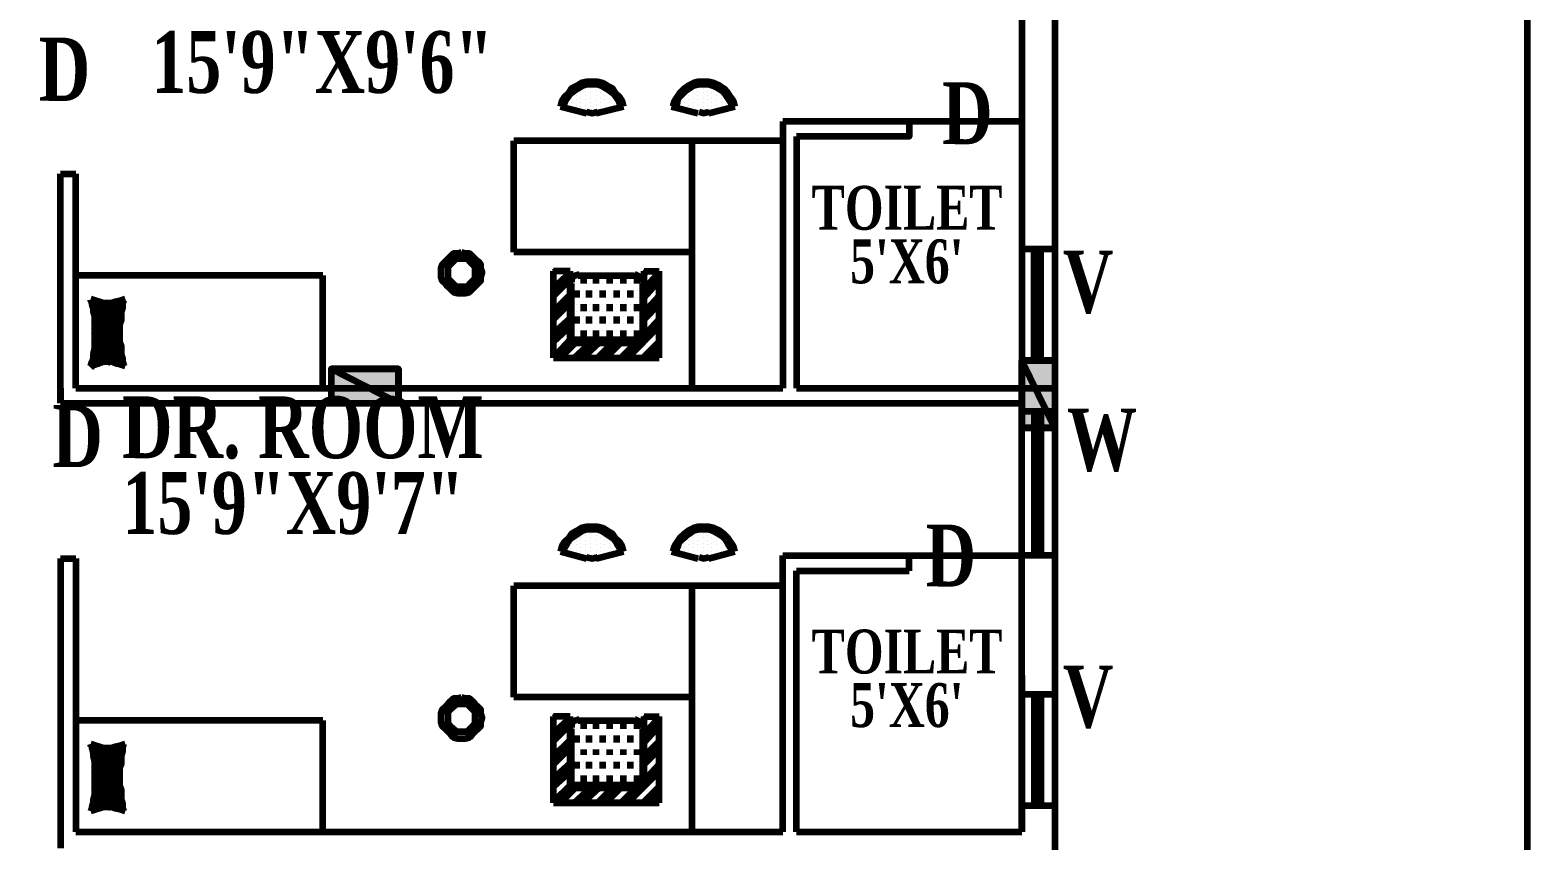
# Model space of a CAD drawing. Header units: inches. Extents: x -171 to -23, y 25 to 224.
# Drawn here: x -68.19 to -34.88, y 76.53 to 94.55 of the extents above; entities that cross this region are included whole.
import ezdxf

# ---------------------------------------------------------------- set-up
doc = ezdxf.new("R2010")
doc.units = ezdxf.units.IN
doc.header["$MEASUREMENT"] = 0
for name, color, linetype, lineweight in [('H', 7, 'CONTINUOUS', 100), ('P', 250, 'CONTINUOUS', 100), ('Text', 250, 'CONTINUOUS', 100)]:
    doc.layers.add(name, color=color, linetype=linetype, lineweight=lineweight)
doc.styles.get("Standard").update_dxf_attribs({"font": 'txt', "width": 0.75})

msp = doc.modelspace()

# ---------------------------------------------------------------- hatches: boundary and pattern name
at = {"layer": 'H', "linetype": 'Continuous'}
for points in [[(-59.994, 86.248), (-61.49, 87.012), (-61.49, 86.248), (-59.994, 86.248), (-61.49, 87.012), (-59.994, 87.012)], [(-45.391, 85.699), (-46.124, 87.195), (-46.124, 85.699), (-45.391, 85.699), (-46.124, 87.195), (-45.391, 87.195)]]:
    msp.add_hatch(color=1, dxfattribs=at).paths.add_polyline_path(points)

# ---------------------------------------------------------------- linework, layer by layer
at = {"layer": 'P', "color": 0, "linetype": 'Continuous'}
for points in [[(-34.882, 224.39), (-34.882, 24.693), (-170.763, 24.693), (-170.763, 224.39)], [(-46.124, 106.38), (-46.124, 87.012)], [(-45.391, 95.169), (-45.391, 55.761)], [(-54.984, 92.847), (-55.014, 92.969), (-55.075, 93.061), (-55.167, 93.152), (-55.228, 93.244), (-55.35, 93.305), (-55.442, 93.366), (-55.564, 93.397), (-55.686, 93.397), (-55.808, 93.397), (-55.931, 93.366), (-56.022, 93.305), (-56.144, 93.244), (-56.205, 93.152), (-56.297, 93.061), (-56.358, 92.969), (-56.389, 92.847)], [(-55.045, 92.847), (-55.075, 92.939), (-55.136, 93.03), (-55.197, 93.122), (-55.289, 93.183), (-55.381, 93.244), (-55.472, 93.305), (-55.564, 93.336), (-55.686, 93.336), (-55.808, 93.336), (-55.9, 93.305), (-55.992, 93.244), (-56.083, 93.183), (-56.175, 93.122), (-56.236, 93.03), (-56.297, 92.939), (-56.328, 92.847)], [(-55.839, 93.305), (-55.839, 93.305)], [(-55.594, 93.305), (-55.594, 93.305)], [(-52.509, 92.847), (-52.54, 92.969), (-52.601, 93.061), (-52.662, 93.152), (-52.753, 93.244), (-52.845, 93.305), (-52.967, 93.366), (-53.089, 93.397), (-53.212, 93.397), (-53.334, 93.397), (-53.426, 93.366), (-53.548, 93.305), (-53.639, 93.244), (-53.731, 93.152), (-53.792, 93.061), (-53.853, 92.969), (-53.884, 92.847)], [(-52.57, 92.847), (-52.601, 92.939), (-52.662, 93.03), (-52.723, 93.122), (-52.784, 93.183), (-52.876, 93.244), (-52.998, 93.305), (-53.089, 93.336), (-53.212, 93.336), (-53.303, 93.336), (-53.426, 93.305), (-53.517, 93.244), (-53.609, 93.183), (-53.67, 93.122), (-53.762, 93.03), (-53.792, 92.939), (-53.823, 92.847)], [(-53.334, 93.305), (-53.334, 93.305)], [(-53.12, 93.305), (-53.12, 93.305)], [(-56.236, 93), (-56.236, 93)], [(-56.144, 93.152), (-56.144, 93.152)], [(-56.144, 93.03), (-56.144, 93.03)], [(-56.144, 92.939), (-56.144, 92.939)], [(-56.022, 93.183), (-56.022, 93.183)], [(-56.022, 93.091), (-56.022, 93.091)], [(-56.022, 93), (-56.022, 93)], [(-55.931, 93.244), (-55.931, 93.244)], [(-55.931, 93.152), (-55.931, 93.152)], [(-55.931, 93.03), (-55.931, 93.03)], [(-55.931, 92.939), (-55.931, 92.939)], [(-55.839, 93.183), (-55.839, 93.183)], [(-55.839, 93.091), (-55.839, 93.091)], [(-55.839, 93), (-55.839, 93)], [(-55.717, 93.244), (-55.717, 93.244)], [(-55.717, 93.152), (-55.717, 93.152)], [(-55.717, 93.03), (-55.717, 93.03)], [(-55.717, 92.939), (-55.717, 92.939)], [(-55.594, 93.183), (-55.594, 93.183)], [(-55.594, 93.091), (-55.594, 93.091)], [(-55.594, 93), (-55.594, 93)], [(-55.503, 93.244), (-55.503, 93.244)], [(-55.503, 93.152), (-55.503, 93.152)], [(-55.503, 93.03), (-55.503, 93.03)], [(-55.503, 92.939), (-55.503, 92.939)], [(-55.411, 93.183), (-55.411, 93.183)], [(-55.411, 93.091), (-55.411, 93.091)], [(-55.411, 93), (-55.411, 93)], [(-55.289, 93.152), (-55.289, 93.152)], [(-55.289, 93.03), (-55.289, 93.03)], [(-55.289, 92.939), (-55.289, 92.939)], [(-55.197, 93), (-55.197, 93)], [(-53.731, 93), (-53.731, 93)], [(-53.639, 93.152), (-53.639, 93.152)], [(-53.639, 93.03), (-53.639, 93.03)], [(-53.639, 92.939), (-53.639, 92.939)], [(-53.548, 93.183), (-53.548, 93.183)], [(-53.548, 93.091), (-53.548, 93.091)], [(-53.548, 93), (-53.548, 93)], [(-53.426, 93.244), (-53.426, 93.244)], [(-53.426, 93.152), (-53.426, 93.152)], [(-53.426, 93.03), (-53.426, 93.03)], [(-53.426, 92.939), (-53.426, 92.939)], [(-53.334, 93.183), (-53.334, 93.183)], [(-53.334, 93.091), (-53.334, 93.091)], [(-53.334, 93), (-53.334, 93)], [(-53.212, 93.244), (-53.212, 93.244)], [(-53.212, 93.152), (-53.212, 93.152)], [(-53.212, 93.03), (-53.212, 93.03)], [(-53.212, 92.939), (-53.212, 92.939)], [(-53.12, 93.183), (-53.12, 93.183)], [(-53.12, 93.091), (-53.12, 93.091)], [(-53.12, 93), (-53.12, 93)], [(-53.028, 93.244), (-53.028, 93.244)], [(-53.028, 93.152), (-53.028, 93.152)], [(-53.028, 93.03), (-53.028, 93.03)], [(-53.028, 92.939), (-53.028, 92.939)], [(-52.906, 93.183), (-52.906, 93.183)], [(-52.906, 93.091), (-52.906, 93.091)], [(-52.906, 93), (-52.906, 93)], [(-52.815, 93.152), (-52.815, 93.152)], [(-52.815, 93.03), (-52.815, 93.03)], [(-52.815, 92.939), (-52.815, 92.939)], [(-52.692, 93), (-52.692, 93)], [(-56.389, 92.847), (-55.808, 92.694)], [(-56.236, 92.878), (-56.236, 92.878)], [(-56.144, 92.847), (-56.144, 92.847)], [(-56.022, 92.878), (-56.022, 92.878)], [(-56.022, 92.786), (-56.022, 92.786)], [(-55.931, 92.847), (-55.931, 92.847)], [(-55.839, 92.878), (-55.839, 92.878)], [(-55.839, 92.786), (-55.839, 92.786)], [(-55.808, 92.725), (-55.686, 92.694), (-55.564, 92.725)], [(-55.717, 92.847), (-55.717, 92.847)], [(-55.717, 92.725), (-55.717, 92.725)], [(-55.594, 92.878), (-55.594, 92.878)], [(-55.594, 92.694), (-54.984, 92.847)], [(-55.594, 92.786), (-55.594, 92.786)], [(-55.503, 92.847), (-55.503, 92.847)], [(-55.503, 92.725), (-55.503, 92.725)], [(-55.411, 92.878), (-55.411, 92.878)], [(-55.411, 92.786), (-55.411, 92.786)], [(-55.289, 92.847), (-55.289, 92.847)], [(-55.197, 92.878), (-55.197, 92.878)], [(-55.106, 92.847), (-55.106, 92.847)], [(-53.914, 92.847), (-53.334, 92.694)], [(-53.731, 92.878), (-53.731, 92.878)], [(-53.639, 92.847), (-53.639, 92.847)], [(-53.548, 92.878), (-53.548, 92.878)], [(-53.548, 92.786), (-53.548, 92.786)], [(-53.426, 92.847), (-53.426, 92.847)], [(-53.334, 92.878), (-53.334, 92.878)], [(-53.334, 92.786), (-53.334, 92.786)], [(-53.303, 92.725), (-53.212, 92.694), (-53.089, 92.725)], [(-53.212, 92.847), (-53.212, 92.847)], [(-53.212, 92.725), (-53.212, 92.725)], [(-53.12, 92.878), (-53.12, 92.878)], [(-53.12, 92.786), (-53.12, 92.786)], [(-53.089, 92.694), (-52.509, 92.847)], [(-53.028, 92.847), (-53.028, 92.847)], [(-53.028, 92.725), (-53.028, 92.725)], [(-52.906, 92.878), (-52.906, 92.878)], [(-52.906, 92.786), (-52.906, 92.786)], [(-52.815, 92.847), (-52.815, 92.847)], [(-52.692, 92.878), (-52.692, 92.878)], [(-52.601, 92.847), (-52.601, 92.847)], [(-46.124, 92.511), (-51.44, 92.511)], [(-51.44, 92.511), (-51.44, 86.584)], [(-48.629, 92.511), (-48.629, 92.175), (-51.134, 92.175)], [(-51.44, 92.083), (-57.427, 92.083)], [(-57.427, 89.609), (-57.427, 92.083)], [(-53.456, 86.584), (-53.456, 92.083)], [(-51.134, 92.175), (-51.134, 86.584)], [(-67.509, 91.35), (-67.172, 91.35)], [(-67.509, 86.248), (-67.509, 91.35)], [(-67.172, 86.584), (-67.172, 91.35)], [(-58.588, 89.609), (-58.68, 89.578), (-58.772, 89.578), (-58.833, 89.517), (-58.894, 89.456), (-58.955, 89.395), (-59.016, 89.334), (-59.046, 89.242), (-59.046, 89.151), (-59.046, 89.059), (-59.016, 88.967), (-58.955, 88.906), (-58.894, 88.845), (-58.833, 88.784), (-58.772, 88.723), (-58.68, 88.692), (-58.588, 88.692), (-58.497, 88.692), (-58.405, 88.723), (-58.344, 88.784), (-58.283, 88.845), (-58.222, 88.906), (-58.161, 88.967), (-58.161, 89.059), (-58.13, 89.151), (-58.161, 89.242), (-58.161, 89.334), (-58.222, 89.395), (-58.283, 89.456), (-58.344, 89.517), (-58.405, 89.578), (-58.497, 89.578), (-58.588, 89.609)], [(-53.456, 89.609), (-57.427, 89.609)], [(-45.391, 89.67), (-46.124, 89.67)], [(-45.849, 87.195), (-45.849, 89.67)], [(-45.697, 87.195), (-45.697, 89.67)], [(-58.588, 89.456), (-58.71, 89.456), (-58.802, 89.364), (-58.894, 89.273), (-58.894, 89.151), (-58.894, 89.028), (-58.802, 88.937), (-58.71, 88.845), (-58.588, 88.845), (-58.466, 88.845), (-58.374, 88.937), (-58.283, 89.028), (-58.283, 89.151), (-58.283, 89.273), (-58.374, 89.364), (-58.466, 89.456), (-58.588, 89.456)], [(-61.674, 89.089), (-67.172, 89.089)], [(-61.674, 86.584), (-61.674, 89.089)], [(-56.541, 87.257), (-56.541, 89.181)], [(-56.175, 89.181), (-56.541, 89.181)], [(-56.175, 87.593), (-56.175, 89.181)], [(-55.961, 89.12), (-56.053, 89.089), (-56.114, 89.059), (-56.144, 88.998), (-56.144, 88.937)], [(-55.992, 89.089), (-54.739, 89.089)], [(-54.922, 89.089), (-54.739, 89.089)], [(-54.556, 88.937), (-54.556, 88.998), (-54.617, 89.059), (-54.678, 89.089), (-54.739, 89.12)], [(-54.525, 87.593), (-54.525, 89.181)], [(-54.525, 89.181), (-54.189, 89.181)], [(-54.189, 87.257), (-54.189, 89.181)], [(-56.144, 87.654), (-56.144, 88.906)], [(-54.556, 87.654), (-54.556, 88.906)], [(-66.836, 88.57), (-66.745, 88.54), (-66.653, 88.509), (-66.562, 88.479), (-66.47, 88.479), (-66.378, 88.479), (-66.287, 88.509), (-66.164, 88.54), (-66.073, 88.57)], [(-66.836, 88.509), (-66.836, 88.54)], [(-66.836, 87.073), (-66.806, 87.165), (-66.775, 87.257), (-66.775, 87.348), (-66.745, 87.44), (-66.745, 87.531), (-66.745, 87.623), (-66.745, 87.715), (-66.745, 87.806), (-66.745, 87.898), (-66.745, 87.99), (-66.745, 88.081), (-66.745, 88.173), (-66.775, 88.265), (-66.775, 88.356), (-66.806, 88.448), (-66.836, 88.54)], [(-66.836, 88.417), (-66.714, 88.509)], [(-66.806, 88.295), (-66.592, 88.479)], [(-66.775, 87.868), (-66.103, 88.54)], [(-66.775, 88.02), (-66.287, 88.479)], [(-66.775, 88.142), (-66.439, 88.479)], [(-66.775, 87.745), (-66.134, 88.356)], [(-66.103, 88.54), (-66.134, 88.448), (-66.134, 88.356), (-66.164, 88.265), (-66.164, 88.173), (-66.164, 88.081), (-66.195, 87.99), (-66.195, 87.898), (-66.195, 87.806), (-66.195, 87.715), (-66.195, 87.623), (-66.164, 87.531), (-66.164, 87.44), (-66.164, 87.348), (-66.134, 87.257), (-66.134, 87.165), (-66.103, 87.073)], [(-66.775, 87.562), (-66.164, 88.204)], [(-66.775, 87.409), (-66.164, 88.02)], [(-66.836, 87.043), (-66.195, 87.745)], [(-66.806, 87.257), (-66.195, 87.868)], [(-54.556, 87.654), (-56.144, 87.654)], [(-66.623, 87.134), (-66.164, 87.562)], [(-66.47, 87.134), (-66.164, 87.44)], [(-66.317, 87.134), (-66.134, 87.318)], [(-56.175, 87.593), (-54.525, 87.593)], [(-66.073, 87.073), (-66.164, 87.104), (-66.287, 87.134), (-66.378, 87.165), (-66.47, 87.165), (-66.562, 87.165), (-66.653, 87.134), (-66.745, 87.104), (-66.836, 87.073)], [(-66.225, 87.104), (-66.134, 87.195)], [(-66.103, 87.073), (-66.103, 87.073)], [(-56.541, 87.257), (-54.189, 87.257)], [(-67.509, 86.584), (-67.509, 86.248)], [(-67.172, 86.584), (-51.44, 86.584)], [(-51.134, 86.584), (-45.391, 86.584)], [(-46.124, 76.717), (-46.124, 86.432)], [(-67.509, 86.248), (-46.124, 86.248)], [(-45.391, 86.065), (-46.124, 86.065)], [(-45.849, 86.065), (-45.849, 82.858)], [(-45.697, 86.065), (-45.697, 82.858)], [(-54.984, 82.949), (-55.014, 83.071), (-55.075, 83.163), (-55.167, 83.255), (-55.228, 83.346), (-55.35, 83.407), (-55.442, 83.469), (-55.564, 83.499), (-55.686, 83.499), (-55.808, 83.499), (-55.931, 83.469), (-56.022, 83.407), (-56.144, 83.346), (-56.205, 83.255), (-56.297, 83.163), (-56.358, 83.071), (-56.389, 82.949)], [(-55.045, 82.949), (-55.075, 83.041), (-55.136, 83.132), (-55.197, 83.224), (-55.289, 83.285), (-55.381, 83.346), (-55.472, 83.407), (-55.564, 83.438), (-55.686, 83.438), (-55.808, 83.438), (-55.9, 83.407), (-55.992, 83.346), (-56.083, 83.285), (-56.175, 83.224), (-56.236, 83.132), (-56.297, 83.041), (-56.328, 82.949)], [(-56.022, 83.316), (-56.022, 83.316)], [(-55.931, 83.346), (-55.931, 83.346)], [(-55.839, 83.407), (-55.839, 83.407)], [(-55.839, 83.316), (-55.839, 83.316)], [(-55.717, 83.346), (-55.717, 83.346)], [(-55.594, 83.407), (-55.594, 83.407)], [(-55.594, 83.316), (-55.594, 83.316)], [(-55.503, 83.346), (-55.503, 83.346)], [(-55.411, 83.316), (-55.411, 83.316)], [(-52.509, 82.949), (-52.54, 83.071), (-52.601, 83.163), (-52.662, 83.255), (-52.753, 83.346), (-52.845, 83.407), (-52.967, 83.469), (-53.089, 83.499), (-53.212, 83.499), (-53.334, 83.499), (-53.426, 83.469), (-53.548, 83.407), (-53.639, 83.346), (-53.731, 83.255), (-53.792, 83.163), (-53.853, 83.071), (-53.884, 82.949)], [(-52.57, 82.949), (-52.601, 83.041), (-52.662, 83.132), (-52.723, 83.224), (-52.784, 83.285), (-52.876, 83.346), (-52.998, 83.407), (-53.089, 83.438), (-53.212, 83.438), (-53.303, 83.438), (-53.426, 83.407), (-53.517, 83.346), (-53.609, 83.285), (-53.67, 83.224), (-53.762, 83.132), (-53.792, 83.041), (-53.823, 82.949)], [(-53.548, 83.316), (-53.548, 83.316)], [(-53.426, 83.346), (-53.426, 83.346)], [(-53.334, 83.407), (-53.334, 83.407)], [(-53.334, 83.316), (-53.334, 83.316)], [(-53.212, 83.346), (-53.212, 83.346)], [(-53.12, 83.407), (-53.12, 83.407)], [(-53.12, 83.316), (-53.12, 83.316)], [(-53.028, 83.346), (-53.028, 83.346)], [(-52.906, 83.316), (-52.906, 83.316)], [(-56.389, 82.949), (-55.808, 82.796)], [(-56.236, 83.102), (-56.236, 83.102)], [(-56.236, 82.98), (-56.236, 82.98)], [(-56.144, 83.255), (-56.144, 83.255)], [(-56.144, 83.132), (-56.144, 83.132)], [(-56.144, 83.041), (-56.144, 83.041)], [(-56.144, 82.949), (-56.144, 82.949)], [(-56.022, 83.194), (-56.022, 83.194)], [(-56.022, 83.102), (-56.022, 83.102)], [(-56.022, 82.98), (-56.022, 82.98)], [(-55.931, 83.255), (-55.931, 83.255)], [(-55.931, 83.132), (-55.931, 83.132)], [(-55.931, 83.041), (-55.931, 83.041)], [(-55.931, 82.949), (-55.931, 82.949)], [(-55.839, 83.194), (-55.839, 83.194)], [(-55.839, 83.102), (-55.839, 83.102)], [(-55.839, 82.98), (-55.839, 82.98)], [(-55.717, 83.255), (-55.717, 83.255)], [(-55.717, 83.132), (-55.717, 83.132)], [(-55.717, 83.041), (-55.717, 83.041)], [(-55.717, 82.949), (-55.717, 82.949)], [(-55.594, 83.194), (-55.594, 83.194)], [(-55.594, 83.102), (-55.594, 83.102)], [(-55.594, 82.98), (-55.594, 82.98)], [(-55.594, 82.796), (-54.984, 82.949)], [(-55.503, 83.255), (-55.503, 83.255)], [(-55.503, 83.132), (-55.503, 83.132)], [(-55.503, 83.041), (-55.503, 83.041)], [(-55.503, 82.949), (-55.503, 82.949)], [(-55.411, 83.194), (-55.411, 83.194)], [(-55.411, 83.102), (-55.411, 83.102)], [(-55.411, 82.98), (-55.411, 82.98)], [(-55.289, 83.255), (-55.289, 83.255)], [(-55.289, 83.132), (-55.289, 83.132)], [(-55.289, 83.041), (-55.289, 83.041)], [(-55.289, 82.949), (-55.289, 82.949)], [(-55.197, 83.102), (-55.197, 83.102)], [(-55.197, 82.98), (-55.197, 82.98)], [(-55.106, 82.949), (-55.106, 82.949)], [(-53.914, 82.949), (-53.334, 82.796)], [(-53.731, 83.102), (-53.731, 83.102)], [(-53.731, 82.98), (-53.731, 82.98)], [(-53.639, 83.255), (-53.639, 83.255)], [(-53.639, 83.132), (-53.639, 83.132)], [(-53.639, 83.041), (-53.639, 83.041)], [(-53.639, 82.949), (-53.639, 82.949)], [(-53.548, 83.194), (-53.548, 83.194)], [(-53.548, 83.102), (-53.548, 83.102)], [(-53.548, 82.98), (-53.548, 82.98)], [(-53.426, 83.255), (-53.426, 83.255)], [(-53.426, 83.132), (-53.426, 83.132)], [(-53.426, 83.041), (-53.426, 83.041)], [(-53.426, 82.949), (-53.426, 82.949)], [(-53.334, 83.194), (-53.334, 83.194)], [(-53.334, 83.102), (-53.334, 83.102)], [(-53.334, 82.98), (-53.334, 82.98)], [(-53.212, 83.255), (-53.212, 83.255)], [(-53.212, 83.132), (-53.212, 83.132)], [(-53.212, 83.041), (-53.212, 83.041)], [(-53.212, 82.949), (-53.212, 82.949)], [(-53.12, 83.194), (-53.12, 83.194)], [(-53.12, 83.102), (-53.12, 83.102)], [(-53.12, 82.98), (-53.12, 82.98)], [(-53.089, 82.796), (-52.509, 82.949)], [(-53.028, 83.255), (-53.028, 83.255)], [(-53.028, 83.132), (-53.028, 83.132)], [(-53.028, 83.041), (-53.028, 83.041)], [(-53.028, 82.949), (-53.028, 82.949)], [(-52.906, 83.194), (-52.906, 83.194)], [(-52.906, 83.102), (-52.906, 83.102)], [(-52.906, 82.98), (-52.906, 82.98)], [(-52.815, 83.255), (-52.815, 83.255)], [(-52.815, 83.132), (-52.815, 83.132)], [(-52.815, 83.041), (-52.815, 83.041)], [(-52.815, 82.949), (-52.815, 82.949)], [(-52.692, 83.102), (-52.692, 83.102)], [(-52.692, 82.98), (-52.692, 82.98)], [(-52.601, 82.949), (-52.601, 82.949)], [(-67.509, 82.796), (-67.172, 82.796)], [(-67.509, 82.796), (-67.509, 76.717), (-67.509, 76.351)], [(-67.172, 82.796), (-67.172, 76.717)], [(-56.022, 82.888), (-56.022, 82.888)], [(-55.839, 82.888), (-55.839, 82.888)], [(-55.808, 82.827), (-55.686, 82.796), (-55.564, 82.827)], [(-55.717, 82.827), (-55.717, 82.827)], [(-55.594, 82.888), (-55.594, 82.888)], [(-55.503, 82.827), (-55.503, 82.827)], [(-55.411, 82.888), (-55.411, 82.888)], [(-53.548, 82.888), (-53.548, 82.888)], [(-53.334, 82.888), (-53.334, 82.888)], [(-53.303, 82.827), (-53.212, 82.796), (-53.089, 82.827)], [(-53.212, 82.827), (-53.212, 82.827)], [(-53.12, 82.888), (-53.12, 82.888)], [(-53.028, 82.827), (-53.028, 82.827)], [(-52.906, 82.888), (-52.906, 82.888)], [(-51.44, 82.858), (-46.124, 82.858)], [(-51.44, 76.717), (-51.44, 82.858)], [(-48.629, 82.521), (-48.629, 82.858)], [(-45.391, 82.858), (-46.124, 82.858)], [(-51.134, 82.521), (-48.629, 82.521)], [(-51.134, 76.717), (-51.134, 82.521)], [(-51.44, 82.185), (-57.427, 82.185)], [(-57.427, 79.711), (-57.427, 82.185)], [(-53.456, 76.717), (-53.456, 82.185)], [(-46.124, 80.2), (-46.124, 76.717)], [(-58.588, 79.711), (-58.68, 79.68), (-58.772, 79.68), (-58.833, 79.619), (-58.894, 79.558), (-58.955, 79.497), (-59.016, 79.436), (-59.046, 79.344), (-59.046, 79.253), (-59.046, 79.161), (-59.016, 79.069), (-58.955, 79.008), (-58.894, 78.947), (-58.833, 78.886), (-58.772, 78.825), (-58.68, 78.795), (-58.588, 78.795), (-58.497, 78.795), (-58.405, 78.825), (-58.344, 78.886), (-58.283, 78.947), (-58.222, 79.008), (-58.161, 79.069), (-58.161, 79.161), (-58.13, 79.253), (-58.161, 79.344), (-58.161, 79.436), (-58.222, 79.497), (-58.283, 79.558), (-58.344, 79.619), (-58.405, 79.68), (-58.497, 79.68), (-58.588, 79.711)], [(-53.456, 79.711), (-57.427, 79.711)], [(-45.391, 79.772), (-46.124, 79.772)], [(-45.849, 79.772), (-45.849, 77.298)], [(-45.697, 79.772), (-45.697, 77.298)], [(-58.588, 79.558), (-58.71, 79.558), (-58.802, 79.467), (-58.894, 79.375), (-58.894, 79.253), (-58.894, 79.131), (-58.802, 79.039), (-58.71, 78.947), (-58.588, 78.947), (-58.466, 78.947), (-58.374, 79.039), (-58.283, 79.131), (-58.283, 79.253), (-58.283, 79.375), (-58.374, 79.467), (-58.466, 79.558), (-58.588, 79.558)], [(-56.541, 77.359), (-56.541, 79.283)], [(-56.175, 79.283), (-56.541, 79.283)], [(-56.175, 77.695), (-56.175, 79.283)], [(-54.525, 77.695), (-54.525, 79.283)], [(-54.525, 79.283), (-54.189, 79.283)], [(-54.189, 77.359), (-54.189, 79.283)], [(-61.674, 79.192), (-67.172, 79.192)], [(-61.674, 76.717), (-61.674, 79.192)], [(-55.961, 79.222), (-56.053, 79.192), (-56.114, 79.161), (-56.144, 79.1), (-56.144, 79.039)], [(-56.144, 77.756), (-56.144, 79.008)], [(-55.992, 79.192), (-54.739, 79.192)], [(-54.922, 79.192), (-54.739, 79.192)], [(-54.556, 79.039), (-54.556, 79.1), (-54.617, 79.161), (-54.678, 79.192), (-54.739, 79.222)], [(-54.556, 77.756), (-54.556, 79.008)], [(-66.836, 78.672), (-66.745, 78.642), (-66.653, 78.611), (-66.562, 78.581), (-66.47, 78.581), (-66.378, 78.581), (-66.287, 78.611), (-66.164, 78.642), (-66.073, 78.672)], [(-66.836, 77.175), (-66.806, 77.267), (-66.775, 77.359), (-66.775, 77.45), (-66.745, 77.542), (-66.745, 77.664), (-66.745, 77.756), (-66.745, 77.848), (-66.745, 77.939), (-66.745, 78.031), (-66.745, 78.122), (-66.745, 78.214), (-66.745, 78.306), (-66.775, 78.397), (-66.775, 78.489), (-66.806, 78.581), (-66.836, 78.672)], [(-66.836, 78.611), (-66.836, 78.642)], [(-66.836, 78.52), (-66.714, 78.611)], [(-66.775, 78), (-66.103, 78.642)], [(-66.775, 78.122), (-66.287, 78.611)], [(-66.103, 78.672), (-66.134, 78.581), (-66.134, 78.489), (-66.164, 78.397), (-66.164, 78.306), (-66.164, 78.214), (-66.195, 78.122), (-66.195, 78.031), (-66.195, 77.939), (-66.195, 77.848), (-66.195, 77.756), (-66.164, 77.664), (-66.164, 77.542), (-66.164, 77.45), (-66.134, 77.359), (-66.134, 77.267), (-66.103, 77.175)], [(-66.806, 78.397), (-66.592, 78.581)], [(-66.775, 78.245), (-66.439, 78.581)], [(-66.775, 77.848), (-66.134, 78.459)], [(-66.775, 77.664), (-66.164, 78.306)], [(-66.806, 77.359), (-66.195, 77.97)], [(-66.775, 77.511), (-66.164, 78.122)], [(-66.836, 77.175), (-66.195, 77.848)], [(-66.623, 77.237), (-66.164, 77.664)], [(-56.175, 77.695), (-54.525, 77.695)], [(-54.556, 77.756), (-56.144, 77.756)], [(-66.47, 77.237), (-66.164, 77.542)], [(-66.317, 77.237), (-66.134, 77.42)], [(-66.225, 77.206), (-66.134, 77.298)], [(-54.189, 77.359), (-56.541, 77.359)], [(-56.541, 77.359), (-54.189, 77.359)], [(-45.391, 77.298), (-46.124, 77.298)], [(-66.073, 77.175), (-66.164, 77.206), (-66.287, 77.237), (-66.378, 77.267), (-66.47, 77.267), (-66.562, 77.267), (-66.653, 77.237), (-66.745, 77.206), (-66.836, 77.175)], [(-66.103, 77.175), (-66.103, 77.175)], [(-67.172, 76.717), (-51.44, 76.717)], [(-51.134, 76.717), (-46.124, 76.717)]]:
    msp.add_lwpolyline(points, dxfattribs=at)
at = {"layer": 'P', "color": 6, "linetype": 'Continuous'}
for points in [[(-56.48, 89.181), (-56.541, 89.151)], [(-56.175, 89.151), (-56.541, 88.815)], [(-56.175, 88.998), (-56.541, 88.631)], [(-54.464, 89.181), (-54.525, 89.12)], [(-54.189, 89.151), (-54.525, 88.784)], [(-54.189, 88.967), (-54.525, 88.601)], [(-56.175, 88.662), (-56.541, 88.295)], [(-54.189, 88.631), (-54.525, 88.265)], [(-56.175, 88.479), (-56.541, 88.112)], [(-54.189, 88.448), (-54.525, 88.112)], [(-56.175, 88.142), (-56.541, 87.806)], [(-56.175, 87.959), (-56.541, 87.623)], [(-54.189, 87.959), (-54.892, 87.257)], [(-54.189, 88.112), (-54.525, 87.745)], [(-56.175, 87.654), (-56.541, 87.257)], [(-54.189, 87.623), (-54.556, 87.257)], [(-56.053, 87.593), (-56.389, 87.257)], [(-55.717, 87.593), (-56.083, 87.257)], [(-55.533, 87.593), (-55.9, 87.257)], [(-55.228, 87.593), (-55.564, 87.257)], [(-55.045, 87.593), (-55.381, 87.257)], [(-54.709, 87.593), (-55.045, 87.257)], [(-54.189, 87.44), (-54.373, 87.257)], [(-56.48, 79.283), (-56.541, 79.253)], [(-54.464, 79.283), (-54.525, 79.222)], [(-56.175, 79.253), (-56.541, 78.917)], [(-56.175, 79.1), (-56.541, 78.733)], [(-54.189, 79.253), (-54.525, 78.886)], [(-54.189, 79.069), (-54.525, 78.703)], [(-56.175, 78.764), (-56.541, 78.397)], [(-54.189, 78.733), (-54.525, 78.397)], [(-56.175, 78.581), (-56.541, 78.214)], [(-54.189, 78.55), (-54.525, 78.214)], [(-56.175, 78.245), (-56.541, 77.909)], [(-56.175, 78.061), (-56.541, 77.725)], [(-54.189, 78.061), (-54.892, 77.359)], [(-54.189, 78.214), (-54.525, 77.848)], [(-56.175, 77.756), (-56.541, 77.389)], [(-56.053, 77.695), (-56.389, 77.359)], [(-55.717, 77.695), (-56.083, 77.359)], [(-55.533, 77.695), (-55.9, 77.359)], [(-55.228, 77.695), (-55.564, 77.359)], [(-55.045, 77.695), (-55.381, 77.359)], [(-54.709, 77.695), (-55.045, 77.359)], [(-54.189, 77.725), (-54.556, 77.359)], [(-54.189, 77.542), (-54.373, 77.359)]]:
    msp.add_lwpolyline(points, dxfattribs=at)
at = {"layer": 'P', "color": 5, "linetype": 'Continuous'}
for points in [[(-56.022, 89.059), (-56.022, 89.059)], [(-55.869, 88.906), (-55.869, 89.059)], [(-55.747, 89.059), (-55.747, 89.059)], [(-55.594, 88.906), (-55.594, 89.059)], [(-55.442, 89.059), (-55.442, 89.059)], [(-55.289, 88.906), (-55.289, 89.059)], [(-55.136, 89.059), (-55.136, 89.059)], [(-54.984, 88.906), (-54.984, 89.059)], [(-54.831, 89.059), (-54.831, 89.059)], [(-54.678, 88.906), (-54.678, 89.059)], [(-56.022, 88.906), (-56.022, 88.906)], [(-56.022, 88.601), (-56.022, 88.753)], [(-55.869, 88.753), (-55.869, 88.753)], [(-55.747, 88.906), (-55.747, 88.906)], [(-55.747, 88.601), (-55.747, 88.753)], [(-55.594, 88.753), (-55.594, 88.753)], [(-55.442, 88.906), (-55.442, 88.906)], [(-55.442, 88.601), (-55.442, 88.753)], [(-55.289, 88.753), (-55.289, 88.753)], [(-55.136, 88.906), (-55.136, 88.906)], [(-55.136, 88.601), (-55.136, 88.753)], [(-54.984, 88.753), (-54.984, 88.753)], [(-54.831, 88.906), (-54.831, 88.906)], [(-54.831, 88.601), (-54.831, 88.753)], [(-54.678, 88.753), (-54.678, 88.753)], [(-56.022, 88.448), (-56.022, 88.448)], [(-56.022, 88.295), (-56.022, 88.295)], [(-55.869, 88.601), (-55.869, 88.601)], [(-55.869, 88.295), (-55.869, 88.448)], [(-55.747, 88.448), (-55.747, 88.448)], [(-55.747, 88.295), (-55.747, 88.295)], [(-55.594, 88.601), (-55.594, 88.601)], [(-55.594, 88.295), (-55.594, 88.448)], [(-55.442, 88.448), (-55.442, 88.448)], [(-55.442, 88.295), (-55.442, 88.295)], [(-55.289, 88.601), (-55.289, 88.601)], [(-55.289, 88.295), (-55.289, 88.448)], [(-55.136, 88.448), (-55.136, 88.448)], [(-55.136, 88.295), (-55.136, 88.295)], [(-54.984, 88.601), (-54.984, 88.601)], [(-54.984, 88.295), (-54.984, 88.448)], [(-54.831, 88.448), (-54.831, 88.448)], [(-54.831, 88.295), (-54.831, 88.295)], [(-54.678, 88.601), (-54.678, 88.601)], [(-54.678, 88.295), (-54.678, 88.448)], [(-56.022, 88.02), (-56.022, 88.173)], [(-55.869, 88.173), (-55.869, 88.173)], [(-55.869, 88.02), (-55.869, 88.02)], [(-55.747, 88.02), (-55.747, 88.173)], [(-55.594, 88.173), (-55.594, 88.173)], [(-55.594, 88.02), (-55.594, 88.02)], [(-55.442, 88.02), (-55.442, 88.173)], [(-55.289, 88.173), (-55.289, 88.173)], [(-55.289, 88.02), (-55.289, 88.02)], [(-55.136, 88.02), (-55.136, 88.173)], [(-54.984, 88.173), (-54.984, 88.173)], [(-54.984, 88.02), (-54.984, 88.02)], [(-54.831, 88.02), (-54.831, 88.173)], [(-54.678, 88.173), (-54.678, 88.173)], [(-54.678, 88.02), (-54.678, 88.02)], [(-56.022, 87.868), (-56.022, 87.868)], [(-56.022, 87.715), (-56.022, 87.715)], [(-55.869, 87.715), (-55.869, 87.868)], [(-55.747, 87.868), (-55.747, 87.868)], [(-55.747, 87.715), (-55.747, 87.715)], [(-55.594, 87.715), (-55.594, 87.868)], [(-55.442, 87.868), (-55.442, 87.868)], [(-55.442, 87.715), (-55.442, 87.715)], [(-55.289, 87.715), (-55.289, 87.868)], [(-55.136, 87.868), (-55.136, 87.868)], [(-55.136, 87.715), (-55.136, 87.715)], [(-54.984, 87.715), (-54.984, 87.868)], [(-54.831, 87.868), (-54.831, 87.868)], [(-54.831, 87.715), (-54.831, 87.715)], [(-54.678, 87.715), (-54.678, 87.868)], [(-56.022, 79.161), (-56.022, 79.161)], [(-56.022, 79.008), (-56.022, 79.008)], [(-55.869, 79.008), (-55.869, 79.161)], [(-55.747, 79.161), (-55.747, 79.161)], [(-55.747, 79.008), (-55.747, 79.008)], [(-55.594, 79.008), (-55.594, 79.161)], [(-55.442, 79.161), (-55.442, 79.161)], [(-55.442, 79.008), (-55.442, 79.008)], [(-55.289, 79.008), (-55.289, 79.161)], [(-55.136, 79.161), (-55.136, 79.161)], [(-55.136, 79.008), (-55.136, 79.008)], [(-54.984, 79.008), (-54.984, 79.161)], [(-54.831, 79.161), (-54.831, 79.161)], [(-54.831, 79.008), (-54.831, 79.008)], [(-54.678, 79.008), (-54.678, 79.161)], [(-56.022, 78.703), (-56.022, 78.856)], [(-55.869, 78.856), (-55.869, 78.856)], [(-55.869, 78.703), (-55.869, 78.703)], [(-55.747, 78.703), (-55.747, 78.856)], [(-55.594, 78.856), (-55.594, 78.856)], [(-55.594, 78.703), (-55.594, 78.703)], [(-55.442, 78.703), (-55.442, 78.856)], [(-55.289, 78.856), (-55.289, 78.856)], [(-55.289, 78.703), (-55.289, 78.703)], [(-55.136, 78.703), (-55.136, 78.856)], [(-54.984, 78.856), (-54.984, 78.856)], [(-54.984, 78.703), (-54.984, 78.703)], [(-54.831, 78.703), (-54.831, 78.856)], [(-54.678, 78.856), (-54.678, 78.856)], [(-54.678, 78.703), (-54.678, 78.703)], [(-56.022, 78.55), (-56.022, 78.55)], [(-56.022, 78.428), (-56.022, 78.428)], [(-55.869, 78.428), (-55.869, 78.55)], [(-55.747, 78.55), (-55.747, 78.55)], [(-55.747, 78.428), (-55.747, 78.428)], [(-55.594, 78.428), (-55.594, 78.55)], [(-55.442, 78.55), (-55.442, 78.55)], [(-55.442, 78.428), (-55.442, 78.428)], [(-55.289, 78.428), (-55.289, 78.55)], [(-55.136, 78.55), (-55.136, 78.55)], [(-55.136, 78.428), (-55.136, 78.428)], [(-54.984, 78.428), (-54.984, 78.55)], [(-54.831, 78.55), (-54.831, 78.55)], [(-54.831, 78.428), (-54.831, 78.428)], [(-54.678, 78.428), (-54.678, 78.55)], [(-56.022, 78.122), (-56.022, 78.275)], [(-56.022, 77.97), (-56.022, 77.97)], [(-55.869, 78.275), (-55.869, 78.275)], [(-55.869, 78.122), (-55.869, 78.122)], [(-55.869, 77.817), (-55.869, 77.97)], [(-55.747, 78.122), (-55.747, 78.275)], [(-55.747, 77.97), (-55.747, 77.97)], [(-55.594, 78.275), (-55.594, 78.275)], [(-55.594, 78.122), (-55.594, 78.122)], [(-55.594, 77.817), (-55.594, 77.97)], [(-55.442, 78.122), (-55.442, 78.275)], [(-55.442, 77.97), (-55.442, 77.97)], [(-55.289, 78.275), (-55.289, 78.275)], [(-55.289, 78.122), (-55.289, 78.122)], [(-55.289, 77.817), (-55.289, 77.97)], [(-55.136, 78.122), (-55.136, 78.275)], [(-55.136, 77.97), (-55.136, 77.97)], [(-54.984, 78.275), (-54.984, 78.275)], [(-54.984, 78.122), (-54.984, 78.122)], [(-54.984, 77.817), (-54.984, 77.97)], [(-54.831, 78.122), (-54.831, 78.275)], [(-54.831, 77.97), (-54.831, 77.97)], [(-54.678, 78.275), (-54.678, 78.275)], [(-54.678, 78.122), (-54.678, 78.122)], [(-54.678, 77.817), (-54.678, 77.97)], [(-56.022, 77.817), (-56.022, 77.817)], [(-55.747, 77.817), (-55.747, 77.817)], [(-55.442, 77.817), (-55.442, 77.817)], [(-55.136, 77.817), (-55.136, 77.817)], [(-54.831, 77.817), (-54.831, 77.817)]]:
    msp.add_lwpolyline(points, dxfattribs=at)
at = {"layer": 'P', "color": 1, "linetype": 'Continuous'}
for points in [[(-61.49, 86.248), (-59.994, 86.248), (-61.49, 87.012), (-61.49, 86.248)], [(-59.994, 86.248), (-61.49, 87.012), (-59.994, 87.012), (-59.994, 86.248)], [(-59.994, 87.012), (-61.49, 87.012), (-61.49, 86.248), (-59.994, 86.248), (-59.994, 87.012)], [(-46.124, 85.699), (-45.391, 85.699), (-46.124, 87.195), (-46.124, 85.699)], [(-45.391, 85.699), (-46.124, 87.195), (-45.391, 87.195), (-45.391, 85.699)], [(-46.124, 87.195), (-45.391, 87.195), (-45.391, 85.699), (-46.124, 85.699), (-46.124, 87.195)], [(-45.391, 87.195), (-46.124, 87.195)]]:
    msp.add_lwpolyline(points, dxfattribs=at)

# ---------------------------------------------------------------- texts
at = {"layer": 'Text', "color": 0, "linetype": 'Continuous', "attachment_point": 4}
for s, insert, char_height, width in [('{\\fTimes|b1|i0|c1|p15;D}', (-67.997, 93.672), 1.40524, 1.49689), ('{\\fTimes|b1|i0|c1|p15;15\'9"X9\'6"}', (-65.492, 93.825), 1.3747, 14.75507), ('{\\fTimes|b1|i0|c1|p15;D}', (-47.896, 92.694), 1.3747, 1.46634), ('{\\fTimes|b1|i0|c1|p15;TOILET}', (-50.798, 90.586), 0.97756, 6.3236), ("{\\fTimes|b1|i0|c1|p15;5'X6'}", (-49.943, 89.395), 0.97756, 5.28494), ('{\\fTimes|b1|i0|c1|p15;V}', (-45.208, 88.937), 1.3747, 1.49689), ('{\\fTimes|b1|i0|c1|p15; DR. ROOM}', (-66.531, 85.699), 1.3747, 13.25818), ('{\\fTimes|b1|i0|c1|p15;D}', (-67.692, 85.515), 1.3747, 1.49689), ('{\\fTimes|b1|i0|c1|p15;W}', (-45.116, 85.424), 1.3747, 1.46634), ('{\\fTimes|b1|i0|c1|p15;15\'9"X9\'7"}', (-66.134, 84.018), 1.3747, 14.72452), ('{\\fTimes|b1|i0|c1|p15;D}', (-48.263, 82.858), 1.3747, 1.46634), ('{\\fTimes|b1|i0|c1|p15;TOILET}', (-50.798, 80.719), 0.97756, 6.3236), ('{\\fTimes|b1|i0|c1|p15;V}', (-45.208, 79.711), 1.3747, 1.49689), ("{\\fTimes|b1|i0|c1|p15;5'X6'}", (-49.943, 79.528), 0.97756, 5.28494)]:
    msp.add_mtext(s, dxfattribs=dict(at, insert=insert, char_height=char_height, width=width))

doc.saveas('drawing.dxf')
